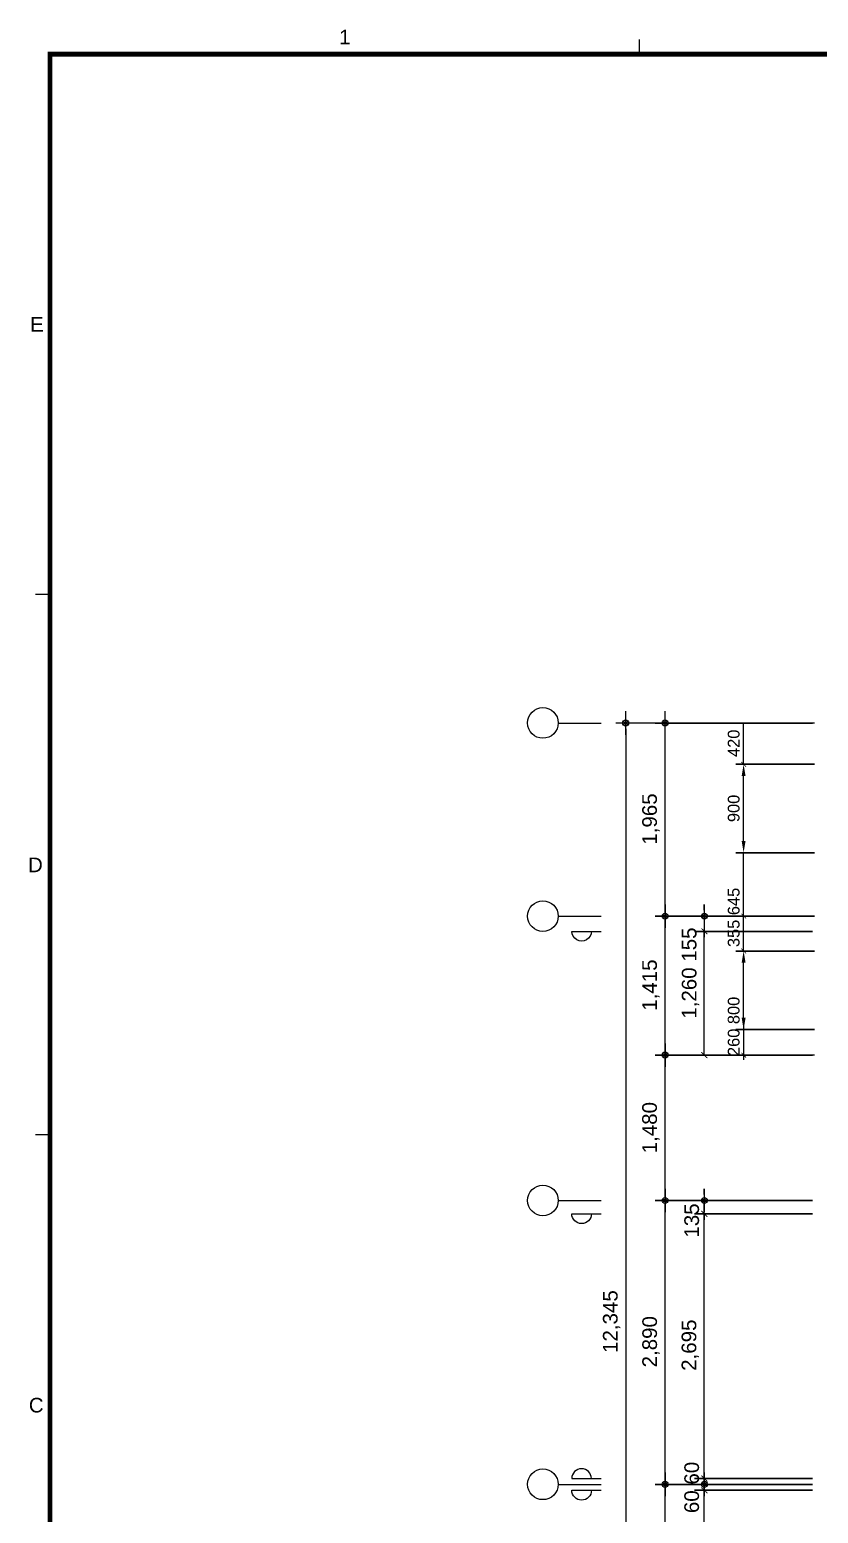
# Model space of a CAD drawing. Header units: millimetres. Extents: x 906 to 41302, y 848 to 28850.
# Drawn here: x 917 to 8945, y 13748 to 28848 of the extents above; entities that cross this region are included whole.
import ezdxf

# ---------------------------------------------------------------- set-up
doc = ezdxf.new("R2010")
doc.units = ezdxf.units.MM
for name, color, linetype in [('PDF_0', 7, 'Continuous'), ('PDF_A-ST-AXIS-DIM', 7, 'Continuous'), ('PDF_X-FORM(동탄)$G-BORD-FORM', 7, 'Continuous'), ('PDF_문자', 7, 'Continuous')]:
    doc.layers.add(name, color=color, linetype=linetype)
doc.styles.add('PDF Arial', font='arial.ttf')

msp = doc.modelspace()

# ---------------------------------------------------------------- linework, layer by layer
at = {"layer": 'PDF_0', "lineweight": 13}
for points in [[(6984, 21672), (6984, 21911)], [(7384, 21672), (7384, 21911)], [(7784, 19946), (7784, 19706)], [(7784, 17052), (7784, 16812)]]:
    msp.add_lwpolyline(points, dxfattribs=at)
for points in [[(7384, 19706), (7384, 19946)], [(7384, 18291), (7384, 18531)], [(7384, 16812), (7384, 17052)], [(7384, 13921), (7384, 14162)], [(7784, 14162), (7784, 13921)]]:
    msp.add_lwpolyline(points, close=True, dxfattribs=at)
for centre, radius in [((6984, 21792), 30.2), ((6984, 21792), 15.3), ((7385, 21792), 30.2), ((7385, 21792), 15.3), ((7385, 19826), 30.2), ((7385, 19826), 30.2), ((7385, 19826), 15.3), ((7385, 19826), 15.3), ((7785, 19826), 30.2), ((7785, 19826), 15.3), ((7385, 18412), 30.2), ((7385, 18412), 30.2), ((7385, 18412), 15.3), ((7385, 18412), 15.3), ((7385, 16932), 30.2), ((7385, 16932), 30.2), ((7385, 16932), 15.3), ((7385, 16932), 15.3), ((7785, 16932), 30.2), ((7785, 16932), 15.3), ((7385, 14043), 30.2), ((7385, 14043), 30.2), ((7385, 14043), 15.3), ((7385, 14043), 15.3), ((7785, 14043), 30.2), ((7785, 14043), 30.2), ((7785, 14043), 15.3), ((7785, 14043), 15.3)]:
    msp.add_circle(centre, radius, dxfattribs=at)
at = {"layer": 'PDF_0', "transparency": 33554559}
for points in [[(8163, 21397), (8158, 21393), (8211, 21350)], [(8158, 21393), (8211, 21350), (8206, 21344)], [(8163, 19853), (8158, 19848), (8211, 19805)], [(8158, 19848), (8211, 19805), (8206, 19799)], [(7818, 19645), (7751, 19698), (7758, 19704)], [(7818, 19645), (7751, 19698), (7758, 19704)], [(7812, 19638), (7818, 19645), (7751, 19698)], [(7812, 19638), (7818, 19645), (7751, 19698)], [(8163, 19498), (8158, 19492), (8211, 19450)], [(8158, 19492), (8211, 19450), (8206, 19445)], [(7758, 18445), (7751, 18438), (7818, 18384)], [(7751, 18438), (7818, 18384), (7812, 18378)], [(8211, 18390), (8158, 18433), (8163, 18438)], [(8206, 18384), (8211, 18390), (8158, 18433)], [(7818, 16769), (7751, 16823), (7758, 16830)], [(7818, 16769), (7751, 16823), (7758, 16830)], [(7812, 16763), (7818, 16769), (7751, 16823)], [(7812, 16763), (7818, 16769), (7751, 16823)], [(7758, 14135), (7751, 14129), (7818, 14075)], [(7758, 14135), (7751, 14129), (7818, 14075)], [(7751, 14129), (7818, 14075), (7812, 14068)], [(7751, 14129), (7818, 14075), (7812, 14068)], [(7818, 13955), (7751, 14008), (7758, 14014)], [(7818, 13955), (7751, 14008), (7758, 14014)], [(7812, 13948), (7818, 13955), (7751, 14008)], [(7812, 13948), (7818, 13955), (7751, 14008)]]:
    msp.add_solid(points, dxfattribs=at)
at = {"layer": 'PDF_A-ST-AXIS-DIM', "lineweight": 13}
for points in [[(6297, 21791), (6734, 21791)], [(7285, 21791), (8885, 21791), (6884, 21791)], [(8905, 21791), (8105, 21791)], [(8184, 21371), (8184, 21791)], [(6984, 21731), (6984, 9507)], [(7384, 19886), (7384, 21731)], [(8184, 20591), (8184, 21251)], [(8184, 19471), (8184, 19826), (8184, 20471)], [(7784, 19886), (7784, 19946)], [(6297, 19826), (6734, 19826)], [(8885, 19826), (7285, 19826), (8885, 19826), (7685, 19826)], [(7784, 19826), (7784, 19671), (7784, 19611)], [(7384, 18471), (7384, 19767)], [(7784, 18412), (7784, 19671)], [(8184, 18792), (8184, 19352)], [(8184, 18720), (8184, 18671), (8184, 18412), (8184, 18363)], [(7384, 16992), (7384, 18352)], [(8885, 18412), (7685, 18412)], [(8905, 18412), (8105, 18412)], [(6297, 16931), (6734, 16931)], [(8885, 16931), (7285, 16931), (8885, 16931), (7685, 16931)], [(7784, 16992), (7784, 17052)], [(7784, 16797), (7784, 16931)], [(7384, 14101), (7384, 16871)], [(7784, 11141), (7784, 11082), (7784, 13982), (7784, 13921), (7784, 13982), (7784, 14042), (7784, 14101), (7784, 14162), (7784, 14101), (7784, 16797), (7784, 16736)], [(6297, 14042), (6734, 14042)], [(7384, 11007), (7384, 13982)]]:
    msp.add_lwpolyline(points, dxfattribs=at)
for points in [[(8105, 21371), (8905, 21371)], [(8105, 20471), (8905, 20471)], [(8105, 19826), (8905, 19826)], [(7685, 19671), (8885, 19671)], [(8105, 19471), (8905, 19471)], [(8105, 18671), (8905, 18671)], [(7285, 18412), (8885, 18412)], [(7685, 16797), (8885, 16797)], [(7685, 14101), (8885, 14101)], [(7285, 14042), (8885, 14042)], [(7685, 14042), (8885, 14042)], [(7685, 13982), (8885, 13982)]]:
    msp.add_lwpolyline(points, close=True, dxfattribs=at)
for points in [[(6635, 19672, -1), (6435, 19671), (6734, 19671)], [(6635, 16797, -1), (6435, 16797), (6734, 16797)], [(6635, 14102, 1), (6435, 14101), (6734, 14101)], [(6635, 13982, -1), (6435, 13982), (6734, 13982)]]:
    msp.add_lwpolyline(points, format="xyb", dxfattribs=at)
for centre in [(6141, 21792), (6141, 19826), (6141, 16932), (6141, 14043)]:
    msp.add_circle(centre, 156, dxfattribs=at)
at = {"layer": 'PDF_A-ST-AXIS-DIM', "transparency": 33554559}
for points in [[(8164, 21251), (8204, 21251), (8184, 21371)], [(8164, 20591), (8204, 20591), (8184, 20471)], [(8164, 19352), (8204, 19352), (8184, 19471)], [(8164, 18792), (8204, 18792), (8184, 18671)]]:
    msp.add_solid(points, dxfattribs=at)
at = {"layer": 'PDF_X-FORM(동탄)$G-BORD-FORM', "lineweight": 13}
for points in [[(7125, 28598), (7125, 28749)], [(1124, 23098), (975, 23098)], [(1124, 17599), (975, 17599)]]:
    msp.add_lwpolyline(points, dxfattribs=at)
at = {"layer": 'PDF_X-FORM(동탄)$G-BORD-FORM', "lineweight": 0, "const_width": 49.7}
msp.add_lwpolyline([(1124, 1099), (41025, 1099), (41025, 28599), (1124, 28599)], close=True, dxfattribs=at)

# ---------------------------------------------------------------- texts
at = {"layer": 'PDF_문자', "char_height": 149, "attachment_point": 7, "style": 'PDF Arial'}
for s, insert in [('1', (4067, 28699)), ('E', (921, 25774)), ('D', (900, 20273)), ('C', (908, 14772))]:
    msp.add_mtext(s, dxfattribs=dict(at, insert=insert))
at = {"layer": 'PDF_문자', "attachment_point": 7, "rotation": 90, "style": 'PDF Arial'}
for s, insert, char_height in [('420', (8144, 21446), 119.5), ('1,965', (7329, 20553), 149.4), ('900', (8144, 20783), 119.5), ('355 645', (8144, 19511), 119.5), ('1,260 155', (7732, 18782), 149.4), ('1,415', (7329, 18863), 149.4), ('260 800', (8144, 18402), 119.5), ('1,480', (7329, 17412), 149.4), ('135', (7732, 16554), 149.4), ('12,345', (6929, 15380), 149.4), ('2,890', (7330, 15233), 149.4), ('2,695', (7730, 15198), 149.4), ('60 60', (7732, 13750), 149.4)]:
    msp.add_mtext(s, dxfattribs=dict(at, insert=insert, char_height=char_height))

doc.saveas('drawing.dxf')
